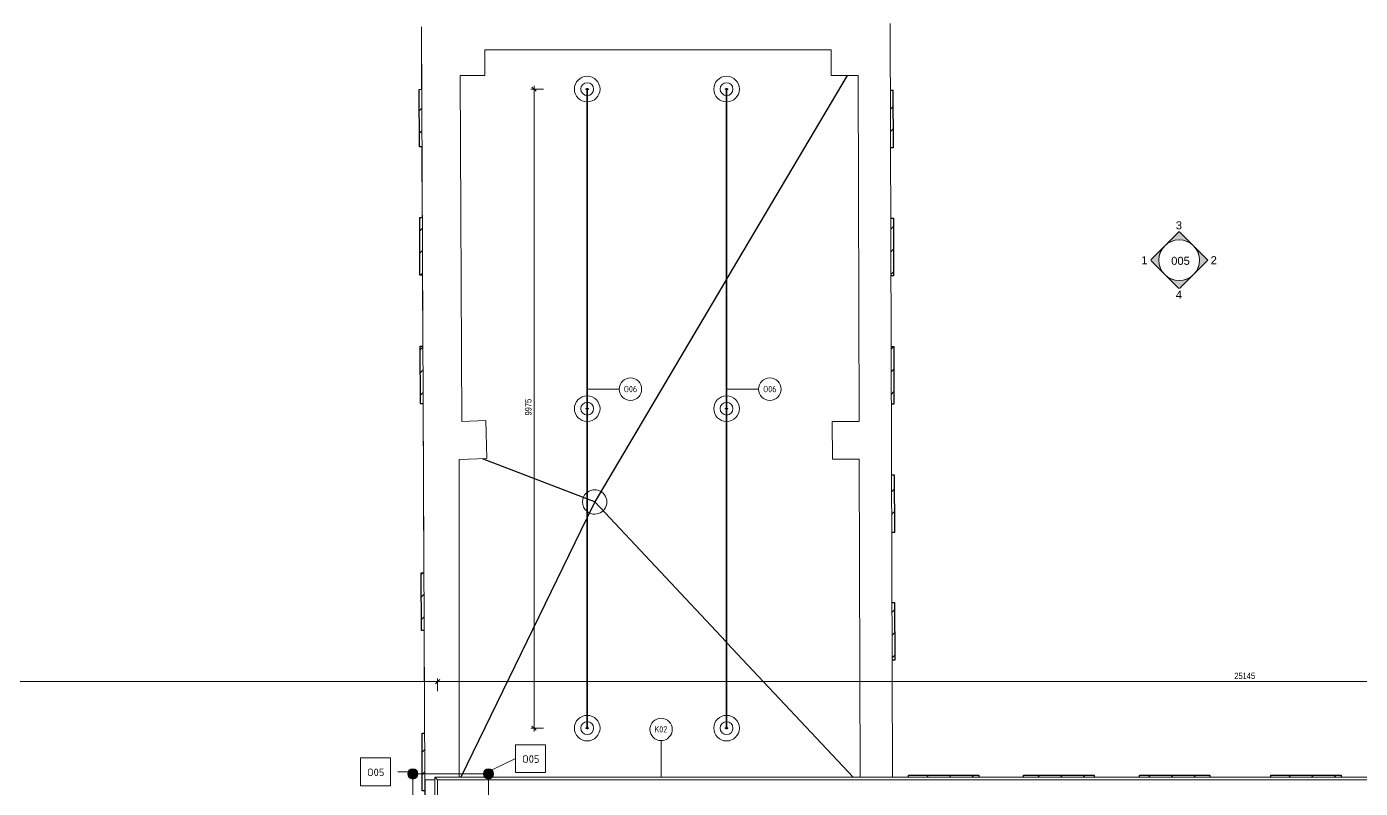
# Model space of a CAD drawing. Header units: millimetres. Extents: x 46521 to 262603, y -45352 to 20466.
# Drawn here: x 65035 to 85859, y -17163 to -5275 of the extents above; entities that cross this region are included whole.
import ezdxf

# ---------------------------------------------------------------- set-up
doc = ezdxf.new("R2010")
doc.units = ezdxf.units.MM
for name, color, linetype, lineweight in [('A-ANNO-DIMS', 211, 'Continuous', 9), ('A-ANNO-DIMS-50', 211, 'Continuous', 9), ('A-FLOR-HRAL', 11, 'Continuous', 13), ('A-FLOR-HRAL-IDEN', 2, 'Continuous', 9), ('A-ROOF', 132, 'Continuous', 13), ('A-ROOF-IDEN', 132, 'Continuous', 9), ('A-ROOF-OTLN', 132, 'Continuous', 13), ('A-WALL', 113, 'Continuous', 13), ('E-POWR-CNDT', 130, 'Continuous', 13), ('E-POWR-CNDT-IDEN', 130, 'Continuous', 9), ('E-POWR-DROP', 130, 'Continuous', 13), ('G-ANNO-SYMB', 111, 'Continuous', 9), ('P-SANR-FIXT', 6, 'Continuous', 13), ('Q-SPCQ', 91, 'Continuous', 13)]:
    doc.layers.add(name, color=color, linetype=linetype, lineweight=lineweight)
doc.styles.add('Arial', font='arial.ttf', dxfattribs={"height": 125})
doc.styles.add('Arial_1', font='arial.ttf', dxfattribs={"width": 0.7, "height": 100})
doc.styles.add('ISOCPEUR', font='isocpeur.ttf', dxfattribs={"width": 0.9, "height": 100})
doc.styles.add('ISOCPEUR_1', font='isocpeur.ttf', dxfattribs={"height": 119.0625})
doc.dimstyles.new('Vnitřní_-_průhledné', dxfattribs={"dimscale": 304.8, "dimtxt": 102.02594, "dimasz": 0.213255, "dimexe": 0.164042, "dimexo": 0.0625, "dimgap": 0.032808, "dimtad": 1, "dimdec": 0, "dimrnd": 5, "dimzin": 0, "dimdsep": 46, "dimtxsty": 'Arial_1', "dimblk1": 'OBLIQUE', "dimblk2": 'OBLIQUE', "dimsah": 1, "dimcen": 0.09, "dimdle": 0.164042, "dimazin": 0, "dimtfac": 1, "dimtdec": 4, "dimtix": 1, "dimtmove": 0, "dimatfit": 3, "dimfxl": 0.492126, "dimfxlon": 1, "dimtvp": 1, "dimtolj": 1, "dimtzin": 0, "dimarcsym": 2})

# ---------------------------------------------------------------- blocks, each defined once
blk = doc.blocks.new('parapet_ext - parapet_ext-1802137-STŘECHA NÁVRH B')
at = {"layer": 'Q-SPCQ'}
h = blk.add_hatch(dxfattribs=at)
h.set_pattern_fill('FP_2', color=11, style=0, pattern_type=2)
h.set_pattern_definition([(134.735, (-17081.7, -71432.29), (-177.5924, -175.9572), [])])
h.paths.add_polyline_path([(450, -300), (450, -258), (-450, -258), (-450, -300), (278, -300)])
at = {"layer": 'Q-SPCQ', "color": 241, "lineweight": 25}
for p, q in [((-450, -300), (-450, -258)), ((450, -300), (-450, -300)), ((450, -258), (450, -300))]:
    blk.add_line(p, q, dxfattribs=at)
blk = doc.blocks.new('parapet_ext - parapet_ext-V5-STŘECHA NÁVRH B')
at = {"layer": 'Q-SPCQ'}
h = blk.add_hatch(dxfattribs=at)
h.set_pattern_fill('FP_3', color=11, style=0, pattern_type=2)
h.set_pattern_definition([(134.735, (-14576.7, -71432.29), (-177.5924, -175.9572), [])])
h.paths.add_polyline_path([(450, -300), (450, -258), (-450, -258), (-450, -300), (368, -300)])
at = {"layer": 'Q-SPCQ', "color": 241, "lineweight": 25}
for p, q in [((-450, -300), (-450, -258)), ((450, -300), (-450, -300)), ((450, -258), (450, -300))]:
    blk.add_line(p, q, dxfattribs=at)
blk = doc.blocks.new('parapet_ext - parapet_ext-V6-STŘECHA NÁVRH B')
at = {"layer": 'Q-SPCQ'}
h = blk.add_hatch(dxfattribs=at)
h.set_pattern_fill('FP_4', color=11, style=0, pattern_type=2)
h.set_pattern_definition([(134.735, (-11041.7, -71432.29), (-177.5924, -175.9572), [])])
h.paths.add_polyline_path([(450, -300), (450, -258), (-450, -258), (-450, -300)])
at = {"layer": 'Q-SPCQ', "color": 241, "lineweight": 25}
for p, q in [((-450, -300), (-450, -258)), ((450, -300), (-450, -300)), ((450, -258), (450, -300))]:
    blk.add_line(p, q, dxfattribs=at)
blk = doc.blocks.new('parapet_ext - parapet_ext-V7-STŘECHA NÁVRH B')
at = {"layer": 'Q-SPCQ'}
h = blk.add_hatch(dxfattribs=at)
h.set_pattern_fill('FP_5', color=11, style=0, pattern_type=2)
h.set_pattern_definition([(134.735, (-9031.7, -71432.29), (-177.5924, -175.9572), [])])
h.paths.add_polyline_path([(450, -300), (450, -258), (-450, -258), (-450, -300)])
at = {"layer": 'Q-SPCQ', "color": 241, "lineweight": 25}
for p, q in [((-450, -300), (-450, -258)), ((450, -300), (-450, -300)), ((450, -258), (450, -300))]:
    blk.add_line(p, q, dxfattribs=at)
blk = doc.blocks.new('parapet_ext - parapet_ext-V8-STŘECHA NÁVRH B')
at = {"layer": 'Q-SPCQ'}
h = blk.add_hatch(dxfattribs=at)
h.set_pattern_fill('FP_6', color=11, style=0, pattern_type=2)
h.set_pattern_definition([(134.735, (-7031.7, -71432.29), (-177.5924, -175.9572), [])])
h.paths.add_polyline_path([(450, -300), (450, -258), (-450, -258), (-450, -300), (20, -300)])
at = {"layer": 'Q-SPCQ', "color": 241, "lineweight": 25}
for p, q in [((-450, -300), (-450, -258)), ((450, -300), (-450, -300)), ((450, -258), (450, -300))]:
    blk.add_line(p, q, dxfattribs=at)
blk = doc.blocks.new('parapet_ext - parapet_ext-1802110-STŘECHA NÁVRH B')
at = {"layer": 'Q-SPCQ'}
h = blk.add_hatch(dxfattribs=at)
h.set_pattern_fill('FP_7', color=11, style=0, pattern_type=2)
h.set_pattern_definition([(134.818, (-12968.73, -78241.35), (-177.3373, -176.2143), [])])
h.paths.add_polyline_path([(450, 258), (450, 300), (-450, 300), (-450, 258)])
at = {"layer": 'Q-SPCQ', "color": 241, "lineweight": 25}
for p, q in [((-450, 258), (-450, 300)), ((-450, 300), (450, 300)), ((450, 300), (450, 258))]:
    blk.add_line(p, q, dxfattribs=at)
blk = doc.blocks.new('parapet_ext - parapet_ext-V9-STŘECHA NÁVRH B')
at = {"layer": 'Q-SPCQ'}
h = blk.add_hatch(dxfattribs=at)
h.set_pattern_fill('FP_8', color=11, style=0, pattern_type=2)
h.set_pattern_definition([(134.818, (-14963.73, -78241.35), (-177.3373, -176.2143), [])])
h.paths.add_polyline_path([(450, 258), (450, 300), (-450, 300), (-450, 258), (-99, 258)])
at = {"layer": 'Q-SPCQ', "color": 241, "lineweight": 25}
for p, q in [((-450, 258), (-450, 300)), ((-450, 300), (450, 300)), ((450, 300), (450, 258))]:
    blk.add_line(p, q, dxfattribs=at)
blk = doc.blocks.new('parapet_ext - parapet_ext-V10-STŘECHA NÁVRH B')
at = {"layer": 'Q-SPCQ'}
h = blk.add_hatch(dxfattribs=at)
h.set_pattern_fill('FP_9', color=11, style=0, pattern_type=2)
h.set_pattern_definition([(134.818, (-10968.73, -78241.35), (-177.3373, -176.2143), [])])
h.paths.add_polyline_path([(450, 258), (450, 300), (-450, 300), (-450, 258), (-50, 258)])
at = {"layer": 'Q-SPCQ', "color": 241, "lineweight": 25}
for p, q in [((-450, 258), (-450, 300)), ((-450, 300), (450, 300)), ((450, 300), (450, 258))]:
    blk.add_line(p, q, dxfattribs=at)
blk = doc.blocks.new('parapet_ext - parapet_ext-V11-STŘECHA NÁVRH B')
at = {"layer": 'Q-SPCQ'}
h = blk.add_hatch(dxfattribs=at)
h.set_pattern_fill('FP_10', color=11, style=0, pattern_type=2)
h.set_pattern_definition([(134.818, (-8963.73, -78241.35), (-177.3373, -176.2143), [])])
h.paths.add_polyline_path([(450, 258), (450, 300), (-450, 300), (-450, 258), (435, 258)])
at = {"layer": 'Q-SPCQ', "color": 241, "lineweight": 25}
for p, q in [((-450, 258), (-450, 300)), ((-450, 300), (450, 300)), ((450, 300), (450, 258))]:
    blk.add_line(p, q, dxfattribs=at)
blk = doc.blocks.new('parapet_ext - parapet_ext-V12-STŘECHA NÁVRH B')
at = {"layer": 'Q-SPCQ'}
h = blk.add_hatch(dxfattribs=at)
h.set_pattern_fill('FP_11', color=11, style=0, pattern_type=2)
h.set_pattern_definition([(134.818, (-6963.73, -78241.35), (-177.3373, -176.2143), [])])
h.paths.add_polyline_path([(450, 258), (450, 300), (-450, 300), (-450, 258), (9, 258)])
at = {"layer": 'Q-SPCQ', "color": 241, "lineweight": 25}
for p, q in [((-450, 258), (-450, 300)), ((-450, 300), (450, 300)), ((450, 300), (450, 258))]:
    blk.add_line(p, q, dxfattribs=at)
blk = doc.blocks.new('Zábradlí - Záchytný systém kotva-V23-STŘECHA NÁVRH B')
at = {"layer": 'A-FLOR-HRAL', "flags": 128}
for points in [[(-17, -4), (-17, -4), (-17, -4), (-17, -4), (-18, -4), (-18, -4), (-18, -4), (-18, -4), (-18, -4), (-18, -4), (-19, -4), (-19, -4), (-19, -4), (-19, -3), (-19, -3), (-19, -3), (-19, -3), (-19, -3), (-20, -3), (-20, -3), (-20, -3), (-20, -3), (-20, -3), (-20, -2), (-20, -2), (-20, -2), (-20, -2), (-21, -2), (-21, -2), (-21, -2), (-21, -1), (-21, -1), (-21, -1), (-21, -1), (-21, -1), (-21, -1), (-21, -1), (-21, 0), (-21, 0), (-21, 0), (-21, 0), (-21, 0), (-21, 0), (-21, 1), (-21, 1), (-21, 1), (-21, 1), (-21, 1), (-21, 1), (-21, 2), (-21, 2), (-21, 2), (-20, 2), (-20, 2), (-20, 2), (-20, 2), (-20, 2), (-20, 3), (-20, 3), (-20, 3), (-20, 3), (-20, 3), (-19, 3), (-19, 3), (-19, 3), (-19, 3), (-19, 4), (-19, 4), (-19, 4), (-18, 4), (-18, 4), (-18, 4), (-18, 4), (-18, 4), (-18, 4), (-18, 4), (-17, 4), (-17, 4), (-17, 4), (-17, 4)], [(-17, 4), (-17, 4), (-17, 4), (-17, 4), (-17, 4), (-17, 4), (-16, 4), (-16, 4), (-16, 4), (-16, 4), (-16, 4), (-15, 4), (-15, 4), (-15, 4), (-14, 4), (-14, 4)], [(17, 4), (17, 4), (17, 4), (17, 4), (17, 4), (17, 4), (16, 4), (16, 4), (16, 4), (16, 4), (16, 4), (15, 4), (15, 4), (15, 4), (14, 4), (14, 4), (13, 4), (13, 4), (13, 4), (12, 4), (12, 4), (11, 4), (11, 4), (10, 4), (10, 4), (9, 4), (8, 4), (8, 4), (7, 4), (7, 4), (6, 4), (5, 4), (5, 4), (4, 4), (3, 4), (3, 4), (2, 4), (1, 4), (1, 4), (0, 4), (-1, 4), (-1, 4), (-2, 4), (-3, 4), (-3, 4), (-4, 4), (-5, 4), (-5, 4), (-6, 4), (-6, 4), (-7, 4), (-8, 4), (-8, 4), (-9, 4), (-9, 4), (-10, 4), (-11, 4), (-11, 4), (-12, 4), (-12, 4), (-13, 4), (-13, 4), (-13, 4), (-14, 4), (-14, 4), (-15, 4), (-15, 4), (-15, 4), (-15, 4), (-16, 4), (-16, 4), (-16, 4), (-16, 4), (-17, 4), (-17, 4), (-17, 4), (-17, 4), (-17, 4), (-17, 4), (-17, 4)], [(14, 4), (14, 4), (14, 4), (15, 4), (15, 4), (15, 4), (16, 4), (16, 4), (16, 4), (16, 4), (16, 4), (17, 4), (17, 4), (17, 4), (17, 4), (17, 4), (17, 4)], [(17, 4), (17, 4), (17, 4), (17, 4), (17, 4), (18, 4), (18, 4), (18, 4), (18, 4), (18, 4), (18, 4), (19, 4), (19, 4), (19, 3), (19, 3), (19, 3), (19, 3), (19, 3), (19, 3), (20, 3), (20, 3), (20, 3), (20, 3), (20, 2), (20, 2), (20, 2), (20, 2), (20, 2), (20, 2), (21, 2), (21, 1), (21, 1), (21, 1), (21, 1), (21, 1), (21, 1), (21, 1), (21, 0), (21, 0), (21, 0), (21, 0), (21, 0), (21, 0), (21, -1), (21, -1), (21, -1), (21, -1), (21, -1), (21, -1), (21, -2), (20, -2), (20, -2), (20, -2), (20, -2), (20, -2), (20, -2), (20, -2), (20, -3), (20, -3), (20, -3), (20, -3), (19, -3), (19, -3), (19, -3), (19, -3), (19, -3), (19, -4), (19, -4), (18, -4), (18, -4), (18, -4), (18, -4), (18, -4), (18, -4), (18, -4), (17, -4), (17, -4), (17, -4), (17, -4), (17, -4)], [(-14, -4), (-14, -4), (-15, -4), (-15, -4), (-15, -4), (-15, -4), (-16, -4), (-16, -4), (-16, -4), (-16, -4), (-17, -4), (-17, -4), (-17, -4), (-17, -4), (-17, -4), (-17, -4), (-17, -4)], [(-17, -4), (-17, -4), (-17, -4), (-17, -4), (-17, -4), (-17, -4), (-16, -4), (-16, -4), (-16, -4), (-16, -4), (-16, -4), (-15, -4), (-15, -4), (-15, -4), (-14, -4), (-14, -4), (-14, -4), (-13, -4), (-13, -4), (-12, -4), (-12, -4), (-11, -4), (-11, -4), (-10, -4), (-10, -4), (-9, -4), (-9, -4), (-8, -4), (-7, -4), (-7, -4), (-6, -4), (-6, -4), (-5, -4), (-4, -4), (-4, -4), (-3, -4), (-2, -4), (-2, -4), (-1, -4), (0, -4), (0, -4), (1, -4), (2, -4), (2, -4), (3, -4), (4, -4), (4, -4), (5, -4), (6, -4), (6, -4), (7, -4), (8, -4), (8, -4), (9, -4), (9, -4), (10, -4), (10, -4), (11, -4), (11, -4), (12, -4), (12, -4), (13, -4), (13, -4), (14, -4), (14, -4), (14, -4), (15, -4), (15, -4), (15, -4), (16, -4), (16, -4), (16, -4), (16, -4), (16, -4), (17, -4), (17, -4), (17, -4), (17, -4), (17, -4), (17, -4)], [(17, -4), (17, -4), (17, -4), (17, -4), (17, -4), (17, -4), (16, -4), (16, -4), (16, -4), (16, -4), (16, -4), (15, -4), (15, -4), (15, -4), (14, -4), (14, -4)]]:
    blk.add_lwpolyline(points, dxfattribs=at)
at = {"layer": 'A-FLOR-HRAL'}
for radius in [200, 100]:
    blk.add_circle((0, 0), radius, dxfattribs=at)
for start, end in [(120, 156.1783), (23.8217, 60), (203.7395, 240), (300, 336.2605)]:
    blk.add_arc((0, 0), 10, start, end, dxfattribs=at)
blk = doc.blocks.new('Zábradlí - Zábradlí-1236626-STŘECHA NÁVRH B')
at = {"extrusion": (0, 0, -1), "zscale": -1}
for p in [(-75963, -6249), (-75963, -11237), (-75963, -16224)]:
    blk.add_blockref('Zábradlí - Záchytný systém kotva-V23-STŘECHA NÁVRH B', p, dxfattribs=at)
blk = doc.blocks.new('Typ horního madla - Horní madlo_Vnitřní_-1236628-STŘECHA NÁVRH B')
at = {"layer": 'A-FLOR-HRAL'}
for p, q in [((75958, -6237), (75958, -6245)), ((75968, -6237), (75958, -6237)), ((75968, -6245), (75968, -6237)), ((75958, -6253), (75958, -11233)), ((75968, -11233), (75968, -6253)), ((75958, -11241), (75958, -16220)), ((75968, -16220), (75968, -11241)), ((75958, -16228), (75958, -16237)), ((75958, -16237), (75968, -16237)), ((75968, -16237), (75968, -16228))]:
    blk.add_line(p, q, dxfattribs=at)
blk = doc.blocks.new('Typ horního madla - Horní madlo_Vnitřní_-V24-STŘECHA NÁVRH B')
at = {"layer": 'A-FLOR-HRAL'}
for p, q in [((75958, -6237), (75958, -6245)), ((75968, -6237), (75968, -6245)), ((75958, -6253), (75958, -11233)), ((75968, -6253), (75968, -11233)), ((75958, -11241), (75958, -16220)), ((75968, -11241), (75968, -16220)), ((75958, -16228), (75958, -16237)), ((75968, -16228), (75968, -16237))]:
    blk.add_line(p, q, dxfattribs=at)
blk = doc.blocks.new('Zábradlí - Zábradlí-1236803-STŘECHA NÁVRH B')
for p in [(73787, -6249), (73787, -11237), (73787, -16224)]:
    blk.add_blockref('Zábradlí - Záchytný systém kotva-V23-STŘECHA NÁVRH B', p)
blk = doc.blocks.new('Typ horního madla - Horní madlo_Vnitřní_-1236805-STŘECHA NÁVRH B')
at = {"layer": 'A-FLOR-HRAL'}
for p, q in [((73782, -6237), (73782, -6245)), ((73792, -6237), (73782, -6237)), ((73792, -6245), (73792, -6237)), ((73782, -6253), (73782, -11233)), ((73792, -11233), (73792, -6253)), ((73782, -11241), (73782, -16220)), ((73792, -16220), (73792, -11241)), ((73782, -16228), (73782, -16237)), ((73782, -16237), (73792, -16237)), ((73792, -16237), (73792, -16228))]:
    blk.add_line(p, q, dxfattribs=at)
blk = doc.blocks.new('Typ horního madla - Horní madlo_Vnitřní_-V25-STŘECHA NÁVRH B')
at = {"layer": 'A-FLOR-HRAL'}
for p, q in [((73782, -6237), (73782, -6245)), ((73792, -6237), (73792, -6245)), ((73782, -6253), (73782, -11233)), ((73792, -6253), (73792, -11233)), ((73782, -11241), (73782, -16220)), ((73792, -11241), (73792, -16220)), ((73782, -16228), (73782, -16237)), ((73792, -16228), (73792, -16237))]:
    blk.add_line(p, q, dxfattribs=at)
blk = doc.blocks.new('parapet_ext - parapet_ext-V32-STŘECHA NÁVRH B')
at = {"layer": 'Q-SPCQ'}
h = blk.add_hatch(dxfattribs=at)
h.set_pattern_fill('FP_16', color=11, style=0, pattern_type=2)
h.set_pattern_definition([(45, (-85009.8, 17258.34), (-176.7767, 176.7767), [])])
h.paths.add_polyline_path([(438, 270), (550, 270), (550, 300), (-550, 300), (-550, 270), (249, 270)])
at = {"layer": 'Q-SPCQ', "color": 241, "lineweight": 25}
for p, q in [((-550, 270), (-550, 300)), ((-550, 300), (550, 300)), ((550, 300), (550, 270))]:
    blk.add_line(p, q, dxfattribs=at)
blk = doc.blocks.new('parapet_ext - parapet_ext-V33-STŘECHA NÁVRH B')
at = {"layer": 'Q-SPCQ'}
h = blk.add_hatch(dxfattribs=at)
h.set_pattern_fill('FP_17', color=11, style=0, pattern_type=2)
h.set_pattern_definition([(45, (-81151.54, 17258.34), (-176.7767, 176.7767), [])])
h.paths.add_polyline_path([(516, 270), (550, 270), (550, 300), (-550, 300), (-550, 270), (327, 270)])
at = {"layer": 'Q-SPCQ', "color": 241, "lineweight": 25}
for p, q in [((-550, 270), (-550, 300)), ((-550, 300), (550, 300)), ((550, 300), (550, 270))]:
    blk.add_line(p, q, dxfattribs=at)
blk = doc.blocks.new('parapet_ext - parapet_ext-V34-STŘECHA NÁVRH B')
at = {"layer": 'Q-SPCQ'}
h = blk.add_hatch(dxfattribs=at)
h.set_pattern_fill('FP_18', color=11, style=0, pattern_type=2)
h.set_pattern_definition([(45, (-79351.54, 17258.34), (-176.7767, 176.7767), [])])
h.paths.add_polyline_path([(426, 270), (550, 270), (550, 300), (-550, 300), (-550, 270), (237, 270)])
at = {"layer": 'Q-SPCQ', "color": 241, "lineweight": 25}
for p, q in [((-550, 270), (-550, 300)), ((-550, 300), (550, 300)), ((550, 300), (550, 270))]:
    blk.add_line(p, q, dxfattribs=at)
blk = doc.blocks.new('parapet_ext - parapet_ext-V35-STŘECHA NÁVRH B')
at = {"layer": 'Q-SPCQ'}
h = blk.add_hatch(dxfattribs=at)
h.set_pattern_fill('FP_19', color=11, style=0, pattern_type=2)
h.set_pattern_definition([(45, (-82959.8, 17258.34), (-176.7767, 176.7767), [])])
h.paths.add_polyline_path([(409, 270), (550, 270), (550, 300), (-550, 300), (-550, 270), (220, 270)])
at = {"layer": 'Q-SPCQ', "color": 241, "lineweight": 25}
for p, q in [((-550, 270), (-550, 300)), ((-550, 300), (550, 300)), ((550, 300), (550, 270))]:
    blk.add_line(p, q, dxfattribs=at)
blk = doc.blocks.new('Conduit Elbow - without Fittings - RMC-hromosvod - Standard-V39-STŘECHA NÁVRH B')
at = {"layer": 'E-POWR-CNDT', "color": 11}
blk.add_line((71065, -18046), (71065, -18049), dxfattribs=at)
blk = doc.blocks.new('Drain_Roof_15_Inch_Diameter-Zurn-Z1715 - Load Family Type Catalog-V70-STŘECHA NÁVRH B')
at = {"layer": 'P-SANR-FIXT'}
for radius, start, end in [(191, 130.4514, 229.5486), (190, 270, 126.4581), (191, 233.5419, 270)]:
    blk.add_arc((0, 0), radius, start, end, dxfattribs=at)
blk = doc.blocks.new('Pohled - Vyplněná šipka-93341-STŘECHA NÁVRH B')
at = {"layer": 'G-ANNO-SYMB'}
blk.add_circle((0, 0), 6.35, dxfattribs=at)
blk = doc.blocks.new('Pohled - Vyplněná šipka-94945-STŘECHA NÁVRH B')
at = {"layer": 'G-ANNO-SYMB'}
h = blk.add_hatch(color=256, dxfattribs=at)
edge = h.paths.add_edge_path()
edge.add_line((0, 8.98), (4.49, 4.49))
edge.add_arc((0, 0), 6.35, 45, 135)
edge.add_line((-4.49, 4.49), (0, 8.98))
for p, q in [((0, 8.98), (-4.49, 4.49)), ((0, 8.98), (-4.49, 4.49)), ((4.49, 4.49), (0, 8.98)), ((4.49, 4.49), (0, 8.98))]:
    blk.add_line(p, q, dxfattribs=at)
blk.add_arc((0, 0), 6.35, 45, 135, dxfattribs=at)
blk = doc.blocks.new('Popiska zábradlí - Popiska okna_Bublina-1464769-STŘECHA NÁVRH B')
at = {"layer": 'A-FLOR-HRAL-IDEN'}
blk.add_circle((0, 0), 3.5, dxfattribs=at)
blk = doc.blocks.new('Popiska zakončení střešního pláště - Popiska okna_Bublina-1463073-STŘECHA NÁVRH B')
at = {"layer": 'A-ROOF-IDEN'}
blk.add_circle((0, 0), 3.5, dxfattribs=at)
blk = doc.blocks.new('DIMBLOCK1-STŘECHA NÁVRH B')
at = {"layer": 'A-ANNO-DIMS-50'}
for p, q in [((53233, -15498), (71452, -15498)), ((53283, -15498), (53283, -15448)), ((53283, -15498), (53283, -15648)), ((71452, -15498), (71452, -15448)), ((71452, -15498), (71452, -15648))]:
    blk.add_line(p, q, dxfattribs=at)
at = {"layer": 'A-ANNO-DIMS-50', "lineweight": 18}
for p, q in [((53283, -15498), (53251, -15531)), ((53283, -15498), (53316, -15466)), ((71452, -15498), (71419, -15531)), ((71452, -15498), (71484, -15466))]:
    blk.add_line(p, q, dxfattribs=at)
at = {"layer": 'A-ANNO-DIMS-50', "color": 0, "insert": (62234, -15358), "char_height": 100, "width": 320.2, "attachment_point": 1, "line_spacing_factor": 0.941778, "style": 'Arial_1'}
blk.add_mtext('18170', dxfattribs=at)
blk = doc.blocks.new('_Oblique')
at = {"color": 0, "linetype": 'ByBlock', "lineweight": -2}
blk.add_line((-0.5, -0.5), (0.5, 0.5), dxfattribs=at)
blk = doc.blocks.new('DIMBLOCK2-STŘECHA NÁVRH B')
at = {"layer": 'A-ANNO-DIMS-50', "lineweight": 18}
for p, q in [((71452, -15498), (71419, -15531)), ((71452, -15498), (71484, -15466)), ((96598, -15498), (96565, -15531)), ((96598, -15498), (96630, -15466))]:
    blk.add_line(p, q, dxfattribs=at)
at = {"layer": 'A-ANNO-DIMS-50'}
for p, q in [((71452, -15498), (71452, -15448)), ((71452, -15498), (96648, -15498)), ((71452, -15498), (71452, -15648)), ((96598, -15498), (96598, -15448)), ((96598, -15498), (96598, -15648))]:
    blk.add_line(p, q, dxfattribs=at)
at = {"layer": 'A-ANNO-DIMS-50', "color": 0, "insert": (83891, -15358), "char_height": 100, "width": 320.2, "attachment_point": 1, "line_spacing_factor": 0.941778, "style": 'Arial_1'}
blk.add_mtext('25145', dxfattribs=at)
blk = doc.blocks.new('DIMBLOCK18-STŘECHA NÁVRH B')
at = {"layer": 'A-ANNO-DIMS-50', "lineweight": 18}
for p, q in [((72957, -6249), (72924, -6217)), ((72957, -6249), (72989, -6282)), ((72957, -16224), (72924, -16192)), ((72957, -16224), (72989, -16257))]:
    blk.add_line(p, q, dxfattribs=at)
at = {"layer": 'A-ANNO-DIMS-50'}
for p, q in [((72957, -16274), (72957, -6199)), ((72957, -6249), (72907, -6249)), ((72957, -6249), (73107, -6249)), ((72957, -16224), (72907, -16224)), ((72957, -16224), (73107, -16224))]:
    blk.add_line(p, q, dxfattribs=at)
at = {"layer": 'A-ANNO-DIMS-50', "color": 0, "insert": (72817, -11344), "char_height": 100, "width": 256.16, "attachment_point": 1, "rotation": 90, "line_spacing_factor": 0.941778, "style": 'Arial_1'}
blk.add_mtext('9975', dxfattribs=at)

msp = doc.modelspace()

# ---------------------------------------------------------------- hatches: boundary and pattern name
at = {"layer": 'E-POWR-DROP'}
for points in [[(71064.9, -17018.2), (71085.5, -17015.5), (71104.7, -17007.5), (71121.2, -16994.9), (71133.8, -16978.4), (71141.7, -16959.2), (71144.4, -16938.7), (71141.7, -16918.1), (71133.8, -16898.9), (71121.2, -16882.5), (71104.7, -16869.8), (71085.5, -16861.9), (71064.9, -16859.2), (71044.4, -16861.9), (71025.2, -16869.8), (71008.7, -16882.5), (70996.1, -16898.9), (70988.2, -16918.1), (70985.4, -16938.7), (70988.2, -16959.2), (70996.1, -16978.4), (71008.7, -16994.9), (71025.2, -17007.5), (71044.4, -17015.5)], [(72244.8, -17018.2), (72265.4, -17015.5), (72284.6, -17007.5), (72301, -16994.9), (72313.7, -16978.4), (72321.6, -16959.2), (72324.3, -16938.7), (72321.3, -16917.4), (72313.7, -16898.9), (72301, -16882.5), (72284.6, -16869.8), (72265.4, -16861.9), (72244.8, -16859.2), (72224.2, -16861.9), (72205.1, -16869.8), (72188.6, -16882.5), (72176, -16898.9), (72168, -16918.1), (72165.3, -16938.7), (72168, -16959.2), (72176, -16978.4), (72188.6, -16994.9), (72205.1, -17007.5), (72224.2, -17015.5)]]:
    msp.add_hatch(color=11, dxfattribs=at).paths.add_polyline_path(points)

# ---------------------------------------------------------------- linework, layer by layer
at = {"layer": 'A-FLOR-HRAL-IDEN'}
for p, q in [((73787.4, -10932.1), (74287.4, -10932.1)), ((75963.4, -10932.1), (76463.4, -10932.1))]:
    msp.add_line(p, q, dxfattribs=at)
at = {"layer": 'A-ROOF', "color": 11}
for p, q in [((71199.4, -5274.4), (71253.8, -17030.3)), ((78553.8, -16988.4), (78516.4, -5226.6)), ((72187.4, -6036.9), (72187.4, -5636.9)), ((72187.4, -5636.9), (77594.3, -5636.9)), ((77594.3, -5636.9), (77596.1, -6038.6)), ((71831, -11438.2), (71806, -6036.9)), ((71806, -6036.9), (72187.4, -6036.9)), ((77596.1, -6038.6), (78015.9, -6037.1)), ((78015.9, -6037.1), (78033.1, -11437.3)), ((72205.5, -11422.9), (71831, -11438.2)), ((72221, -12015.7), (72205.5, -11422.9)), ((78033.1, -11437.3), (77611.5, -11437.6)), ((77611.5, -11437.6), (77615.3, -12026.1)), ((71787.4, -12028.2), (72221, -12015.7)), ((71787.4, -16988.4), (71787.4, -12028.2)), ((77615.3, -12026.1), (78034.2, -12026.2)), ((78034.2, -12026.2), (78050.8, -16988.4)), ((71253.8, -17030.3), (71257.3, -17030.3)), ((96597.6, -17030.3), (71451.8, -17030.3)), ((71451.8, -17030.3), (71451.8, -18270.2))]:
    msp.add_line(p, q, dxfattribs=at)
at = {"layer": 'A-ROOF', "color": 31, "lineweight": 25}
for p, q in [((77844.8, -6037.7), (75968.4, -9207.4)), ((75958.4, -9224.3), (73904.8, -12693.2)), ((73782.4, -12646.1), (72150.5, -12017.8)), ((73904.8, -12693.2), (73792.4, -12649.9)), ((73904.8, -12693.2), (73792.4, -12924.1)), ((73904.8, -12693.2), (75958.4, -14879.2)), ((73782.4, -12944.7), (71815.6, -16988.4)), ((75968.4, -14889.8), (77939.8, -16988.4))]:
    msp.add_line(p, q, dxfattribs=at)
at = {"layer": 'A-ROOF-IDEN'}
msp.add_line((74940.5, -16988.4), (74940.5, -16418.4), dxfattribs=at)
at = {"layer": 'A-ROOF-OTLN', "color": 11}
for p, q in [((72183.6, -16988.4), (71409.8, -16988.4)), ((71409.8, -16988.4), (71409.8, -18228.2)), ((71418.8, -16997.4), (71451.8, -17030.3)), ((96639.6, -16988.4), (72306, -16988.4))]:
    msp.add_line(p, q, dxfattribs=at)
msp.add_open_spline([(71409.8, -16988.4), (71409.8, -16988.4), (71409.9, -16988.5), (71410.3, -16988.8), (71410.6, -16989.2), (71411, -16989.5), (71411.3, -16989.8), (71411.7, -16990.2), (71412.1, -16990.7), (71412.7, -16991.2), (71413.2, -16991.7), (71413.5, -16992.1), (71413.9, -16992.4), (71414.3, -16992.8), (71414.6, -16993.2), (71415, -16993.6), (71415.4, -16994), (71415.8, -16994.4), (71416.2, -16994.8), (71416.7, -16995.3), (71417.6, -16996.2), (71418.3, -16996.9), (71418.8, -16997.4)], degree=3, knots=[0, 0, 0, 0, 0.125, 0.1875, 0.25, 0.3125, 0.34375, 0.375, 0.4375, 0.5, 0.53125, 0.5625, 0.59375, 0.625, 0.65625, 0.6875, 0.71875, 0.75, 0.78125, 0.8125, 0.875, 1, 1, 1, 1], dxfattribs=at)
at = {"layer": 'A-WALL', "color": 11}
for p, q in [((71202, -6252.4), (71197.4, -5274.9)), ((71197.4, -5274.9), (71199.4, -5274.9)), ((78518.4, -5226.6), (78518.4, -5855.3)), ((71211.2, -8252.4), (71206.1, -7152.4)), ((71220.5, -10262.4), (71215.4, -9152.4)), ((71236.9, -13797.3), (71224.7, -11162.4)), ((71248.5, -16302.3), (71241, -14697.3)), ((71257.3, -17783), (71253.8, -17030.3)), ((71257.3, -18228.2), (71257.3, -17030.3)), ((71257.3, -17030.3), (71409.8, -17030.3))]:
    msp.add_line(p, q, dxfattribs=at)
at = {"layer": 'E-POWR-CNDT', "color": 11}
for p, q in [((71064.9, -18046.3), (71064.9, -17021.2)), ((71147.5, -16938.7), (72162.3, -16938.7)), ((72244.8, -17018.2), (72244.8, -17608.7))]:
    msp.add_line(p, q, dxfattribs=at)
at = {"layer": 'E-POWR-CNDT-IDEN'}
for p, q in [((72301.2, -16873.3), (72669.7, -16699.4)), ((70984.3, -16906.8), (70828.1, -16906.8))]:
    msp.add_line(p, q, dxfattribs=at)
at = {"layer": 'E-POWR-CNDT-IDEN', "flags": 128}
for points in [[(72669.7, -16482.1), (73137.4, -16482.1), (73137.4, -16916.8), (72669.7, -16916.8)], [(70247.4, -16689.4), (70715.1, -16689.4), (70715.1, -17124.1), (70247.4, -17124.1)]]:
    msp.add_lwpolyline(points, close=True, dxfattribs=at)
at = {"layer": 'E-POWR-DROP', "color": 11}
for centre, start, end in [((71064.9, -16938.7), 0, 180), ((72244.8, -16938.7), 0, 180), ((71064.9, -16938.7), 180, 0), ((72244.8, -16938.7), 180, 0)]:
    msp.add_arc(centre, 79.5, start, end, dxfattribs=at)

# ---------------------------------------------------------------- block references
at = {"layer": 'A-FLOR-HRAL'}
for name in ['Zábradlí - Zábradlí-1236803-STŘECHA NÁVRH B', 'Typ horního madla - Horní madlo_Vnitřní_-1236805-STŘECHA NÁVRH B', 'Typ horního madla - Horní madlo_Vnitřní_-V25-STŘECHA NÁVRH B', 'Zábradlí - Zábradlí-1236626-STŘECHA NÁVRH B', 'Typ horního madla - Horní madlo_Vnitřní_-1236628-STŘECHA NÁVRH B', 'Typ horního madla - Horní madlo_Vnitřní_-V24-STŘECHA NÁVRH B']:
    msp.add_blockref(name, (0, 0), dxfattribs=at)
at = {"layer": 'A-FLOR-HRAL-IDEN', "xscale": 49.99999999999998, "yscale": 49.99999999999998, "zscale": 49.99999999999998}
for p in [(74462.4, -10932.1), (76638.4, -10932.1)]:
    msp.add_blockref('Popiska zábradlí - Popiska okna_Bublina-1464769-STŘECHA NÁVRH B', p, dxfattribs=at)
at = {"layer": 'A-ROOF-IDEN', "xscale": 49.99999999999998, "yscale": 49.99999999999998, "zscale": 49.99999999999998}
msp.add_blockref('Popiska zakončení střešního pláště - Popiska okna_Bublina-1463073-STŘECHA NÁVRH B', (74940.5, -16243.4), dxfattribs=at)
at = {"layer": 'E-POWR-CNDT', "color": 11, "extrusion": (0, 0, -1)}
for p, rotation in [((0, -35067.5), 180), ((-54116, 54126.3), 270)]:
    msp.add_blockref('Conduit Elbow - without Fittings - RMC-hromosvod - Standard-V39-STŘECHA NÁVRH B', p, dxfattribs=dict(at, rotation=rotation))
at = {"layer": 'E-POWR-CNDT', "color": 11, "rotation": 270}
msp.add_blockref('Conduit Elbow - without Fittings - RMC-hromosvod - Standard-V39-STŘECHA NÁVRH B', (89193.7, 54126.3), dxfattribs=at)
at = {"layer": 'G-ANNO-SYMB', "xscale": 49.99999999999998, "yscale": 49.99999999999998, "zscale": 49.99999999999998}
for name in ['Pohled - Vyplněná šipka-94945-STŘECHA NÁVRH B', 'Pohled - Vyplněná šipka-93341-STŘECHA NÁVRH B']:
    msp.add_blockref(name, (83030.3, -8919.6), dxfattribs=at)
at = {"layer": 'G-ANNO-SYMB', "extrusion": (0, 0, -1), "xscale": 49.99999999999998, "yscale": 49.99999999999998, "zscale": 49.99999999999998, "rotation": 180}
msp.add_blockref('Pohled - Vyplněná šipka-94945-STŘECHA NÁVRH B', (-83030.3, -8919.6), dxfattribs=at)
at = {"layer": 'P-SANR-FIXT'}
msp.add_blockref('Drain_Roof_15_Inch_Diameter-Zurn-Z1715 - Load Family Type Catalog-V70-STŘECHA NÁVRH B', (73904.8, -12693.2), dxfattribs=at)
at = {"layer": 'Q-SPCQ', "color": 241, "lineweight": 25}
for name, p, rotation in [('parapet_ext - parapet_ext-V8-STŘECHA NÁVRH B', (71464, -6701.2), 270.2650340237805), ('parapet_ext - parapet_ext-V12-STŘECHA NÁVRH B', (78263.1, -6714.8), 270.1822411447607), ('parapet_ext - parapet_ext-V7-STŘECHA NÁVRH B', (71473.3, -8701.2), 270.2650340237805), ('parapet_ext - parapet_ext-V11-STŘECHA NÁVRH B', (78269.5, -8714.8), 270.1822411447607), ('parapet_ext - parapet_ext-V6-STŘECHA NÁVRH B', (71482.6, -10711.2), 270.2650340237805), ('parapet_ext - parapet_ext-V10-STŘECHA NÁVRH B', (78275.8, -10719.8), 270.1822411447607), ('parapet_ext - parapet_ext-1802110-STŘECHA NÁVRH B', (78282.2, -12719.8), 270.1822411447607), ('parapet_ext - parapet_ext-V5-STŘECHA NÁVRH B', (71498.9, -14246.1), 270.2650340237805), ('parapet_ext - parapet_ext-V9-STŘECHA NÁVRH B', (78288.6, -14714.8), 270.1822411447607), ('parapet_ext - parapet_ext-1802137-STŘECHA NÁVRH B', (71510.5, -16751.1), 270.2650340237805)]:
    msp.add_blockref(name, p, dxfattribs=dict(at, rotation=rotation))
for name, p in [('parapet_ext - parapet_ext-V34-STŘECHA NÁVRH B', (79351.5, -17258.3)), ('parapet_ext - parapet_ext-V33-STŘECHA NÁVRH B', (81151.5, -17258.3)), ('parapet_ext - parapet_ext-V35-STŘECHA NÁVRH B', (82959.8, -17258.3)), ('parapet_ext - parapet_ext-V32-STŘECHA NÁVRH B', (85009.8, -17258.3))]:
    msp.add_blockref(name, p, dxfattribs=at)

# ---------------------------------------------------------------- texts
at = {"layer": 'A-FLOR-HRAL-IDEN', "char_height": 100, "width": 248.924, "attachment_point": 1, "style": 'ISOCPEUR'}
for insert in [(74359.1, -10880.6), (76535, -10880.6)]:
    msp.add_mtext('O06', dxfattribs=dict(at, insert=insert))
at = {"layer": 'A-ROOF-IDEN', "insert": (74837.1, -16191.8), "char_height": 100, "width": 248.924, "attachment_point": 1, "style": 'ISOCPEUR'}
msp.add_mtext('K02', dxfattribs=at)

# ---------------------------------------------------------------- dimensions: what is measured, and where the dimension line sits
at = {"layer": 'A-ANNO-DIMS'}
dim = msp.add_linear_dim(base=(72956.9, -6249.4), p1=(73106.9, -16224.4), p2=(73106.9, -6249.4), angle=90, dimstyle='Vnitřní_-_průhledné', override={"dimpost": '<>', "dimfxl": 9975}, dxfattribs=at)
dim.commit()
dim.dimension.update_dxf_attribs({"geometry": 'DIMBLOCK18-STŘECHA NÁVRH B', "text_midpoint": (72895.8, -11236.9)})
for base, p1, p2, override, picture, middle in [((71451.8, -15498.3), (53283.4, -15648.3), (71451.8, -15648.3), {"dimpost": '<>', "dimfxl": 18168.412762}, 'DIMBLOCK1-STŘECHA NÁVRH B', (62367.6, -15437.3)), ((96597.6, -15498.3), (71451.8, -15648.3), (96597.6, -15648.3), {"dimpost": '<>', "dimfxl": 25145.835299}, 'DIMBLOCK2-STŘECHA NÁVRH B', (84024.7, -15437.3))]:
    dim = msp.add_linear_dim(base=base, p1=p1, p2=p2, dimstyle='Vnitřní_-_průhledné', override=override, dxfattribs=at)
    dim.commit()
    dim.dimension.update_dxf_attribs({"geometry": picture, "text_midpoint": middle})

# ---------------------------------------------------------------- next in the draw order: texts
at = {"layer": 'E-POWR-CNDT-IDEN', "char_height": 119.06, "width": 316.667, "attachment_point": 1, "style": 'ISOCPEUR_1', "bg_fill": 3, "box_fill_scale": 1.25, "bg_fill_color": 256, "bg_fill_true_color": 13158600, "bg_fill_transparency": 0}
for insert in [(72771.3, -16646.5), (70349, -16853.9)]:
    msp.add_mtext('O05', dxfattribs=dict(at, insert=insert))
at = {"layer": 'G-ANNO-SYMB', "char_height": 125, "attachment_point": 1, "style": 'Arial', "bg_fill": 3, "box_fill_scale": 1.25, "bg_fill_color": 256, "bg_fill_true_color": 13158600, "bg_fill_transparency": 0}
for s, insert, width in [('\\fArial|b0|i0|c238|p34|;3', (82977.7, -8312.7), 116.245), ('108', (82905.9, -8866.7), 348.734), ('\\fArial|b0|i0|c238|p34|;4', (82977.7, -9395.5), 116.245)]:
    msp.add_mtext(s, dxfattribs=dict(at, insert=insert, width=width))

# ---------------------------------------------------------------- next in the draw order: block references
at = {"layer": 'G-ANNO-SYMB', "xscale": 49.99999999999998, "yscale": 49.99999999999998, "zscale": 49.99999999999998}
for name in ['Pohled - Vyplněná šipka-94945-STŘECHA NÁVRH B', 'Pohled - Vyplněná šipka-93341-STŘECHA NÁVRH B']:
    msp.add_blockref(name, (83030.3, -8919.6), dxfattribs=at)
at = {"layer": 'G-ANNO-SYMB', "xscale": 49.99999999999998, "yscale": 49.99999999999998, "zscale": 49.99999999999998, "rotation": 90}
msp.add_blockref('Pohled - Vyplněná šipka-94945-STŘECHA NÁVRH B', (83030.3, -8919.6), dxfattribs=at)
at = {"layer": 'G-ANNO-SYMB', "extrusion": (0, 0, -1), "xscale": 49.99999999999998, "yscale": 49.99999999999998, "zscale": 49.99999999999998, "rotation": 180}
msp.add_blockref('Pohled - Vyplněná šipka-94945-STŘECHA NÁVRH B', (-83030.3, -8919.6), dxfattribs=at)

# ---------------------------------------------------------------- next in the draw order: texts
at = {"layer": 'G-ANNO-SYMB', "char_height": 125, "attachment_point": 1, "style": 'Arial', "bg_fill": 3, "box_fill_scale": 1.25, "bg_fill_color": 256, "bg_fill_true_color": 13158600, "bg_fill_transparency": 0}
for s, insert, width in [('\\fArial|b0|i0|c238|p34|;3', (82977.7, -8312.7), 116.245), ('\\fArial|b0|i0|c238|p34|;1', (82439.4, -8857.2), 116.245), ('116', (82905.9, -8866.7), 348.734), ('\\fArial|b0|i0|c238|p34|;4', (82977.7, -9395.5), 116.245)]:
    msp.add_mtext(s, dxfattribs=dict(at, insert=insert, width=width))

# ---------------------------------------------------------------- next in the draw order: block references
at = {"layer": 'G-ANNO-SYMB', "xscale": 49.99999999999998, "yscale": 49.99999999999998, "zscale": 49.99999999999998}
for name in ['Pohled - Vyplněná šipka-94945-STŘECHA NÁVRH B', 'Pohled - Vyplněná šipka-93341-STŘECHA NÁVRH B']:
    msp.add_blockref(name, (83030.3, -8919.6), dxfattribs=at)
at = {"layer": 'G-ANNO-SYMB', "xscale": 49.99999999999998, "yscale": 49.99999999999998, "zscale": 49.99999999999998, "rotation": 90}
msp.add_blockref('Pohled - Vyplněná šipka-94945-STŘECHA NÁVRH B', (83030.3, -8919.6), dxfattribs=at)
at = {"layer": 'G-ANNO-SYMB', "extrusion": (0, 0, -1), "xscale": 49.99999999999998, "yscale": 49.99999999999998, "zscale": 49.99999999999998, "rotation": 180}
msp.add_blockref('Pohled - Vyplněná šipka-94945-STŘECHA NÁVRH B', (-83030.3, -8919.6), dxfattribs=at)

# ---------------------------------------------------------------- next in the draw order: texts
at = {"layer": 'G-ANNO-SYMB', "char_height": 125, "attachment_point": 1, "style": 'Arial', "bg_fill": 3, "box_fill_scale": 1.25, "bg_fill_color": 256, "bg_fill_true_color": 13158600, "bg_fill_transparency": 0}
for s, insert, width in [('\\fArial|b0|i0|c238|p34|;3', (82977.7, -8312.7), 116.245), ('\\fArial|b0|i0|c238|p34|;1', (82439.4, -8857.2), 116.245), ('116', (82905.9, -8866.7), 348.734), ('\\fArial|b0|i0|c238|p34|;4', (82977.7, -9395.5), 116.245)]:
    msp.add_mtext(s, dxfattribs=dict(at, insert=insert, width=width))

# ---------------------------------------------------------------- next in the draw order: block references
at = {"layer": 'G-ANNO-SYMB', "xscale": 49.99999999999998, "yscale": 49.99999999999998, "zscale": 49.99999999999998}
msp.add_blockref('Pohled - Vyplněná šipka-93341-STŘECHA NÁVRH B', (83030.3, -8919.6), dxfattribs=at)
at = {"layer": 'G-ANNO-SYMB', "extrusion": (0, 0, -1), "xscale": 49.99999999999998, "yscale": 49.99999999999998, "zscale": 49.99999999999998, "rotation": 90.00000000000053}
msp.add_blockref('Pohled - Vyplněná šipka-94945-STŘECHA NÁVRH B', (-83030.3, -8919.6), dxfattribs=at)

# ---------------------------------------------------------------- next in the draw order: texts
at = {"layer": 'G-ANNO-SYMB', "char_height": 125, "attachment_point": 1, "style": 'Arial', "bg_fill": 3, "box_fill_scale": 1.25, "bg_fill_color": 256, "bg_fill_true_color": 13158600, "bg_fill_transparency": 0}
for s, insert, width in [('116', (82905.9, -8866.7), 348.734), ('\\fArial|b0|i0|c238|p34|;2', (83522.2, -8857.2), 116.245)]:
    msp.add_mtext(s, dxfattribs=dict(at, insert=insert, width=width))

# ---------------------------------------------------------------- next in the draw order: block references
at = {"layer": 'G-ANNO-SYMB', "xscale": 49.99999999999998, "yscale": 49.99999999999998, "zscale": 49.99999999999998}
msp.add_blockref('Pohled - Vyplněná šipka-93341-STŘECHA NÁVRH B', (83030.3, -8919.6), dxfattribs=at)

# ---------------------------------------------------------------- next in the draw order: texts
at = {"layer": 'G-ANNO-SYMB', "insert": (82905.9, -8866.7), "char_height": 125, "width": 348.734, "attachment_point": 1, "style": 'Arial', "bg_fill": 3, "box_fill_scale": 1.25, "bg_fill_color": 256, "bg_fill_true_color": 13158600, "bg_fill_transparency": 0}
msp.add_mtext('116', dxfattribs=at)

# ---------------------------------------------------------------- next in the draw order: block references
at = {"layer": 'G-ANNO-SYMB', "xscale": 49.99999999999998, "yscale": 49.99999999999998, "zscale": 49.99999999999998}
msp.add_blockref('Pohled - Vyplněná šipka-93341-STŘECHA NÁVRH B', (83030.3, -8919.6), dxfattribs=at)

# ---------------------------------------------------------------- next in the draw order: texts
at = {"layer": 'G-ANNO-SYMB', "insert": (82905.9, -8866.7), "char_height": 125, "width": 348.734, "attachment_point": 1, "style": 'Arial', "bg_fill": 3, "box_fill_scale": 1.25, "bg_fill_color": 256, "bg_fill_true_color": 13158600, "bg_fill_transparency": 0}
msp.add_mtext('005', dxfattribs=at)

# ---------------------------------------------------------------- next in the draw order: block references
at = {"layer": 'G-ANNO-SYMB', "xscale": 49.99999999999998, "yscale": 49.99999999999998, "zscale": 49.99999999999998, "rotation": 90}
msp.add_blockref('Pohled - Vyplněná šipka-94945-STŘECHA NÁVRH B', (83030.3, -8919.6), dxfattribs=at)
at = {"layer": 'G-ANNO-SYMB', "xscale": 49.99999999999998, "yscale": 49.99999999999998, "zscale": 49.99999999999998}
msp.add_blockref('Pohled - Vyplněná šipka-93341-STŘECHA NÁVRH B', (83030.3, -8919.6), dxfattribs=at)

# ---------------------------------------------------------------- next in the draw order: texts
at = {"layer": 'G-ANNO-SYMB', "char_height": 125, "attachment_point": 1, "style": 'Arial', "bg_fill": 3, "box_fill_scale": 1.25, "bg_fill_color": 256, "bg_fill_true_color": 13158600, "bg_fill_transparency": 0}
for s, insert, width in [('\\fArial|b0|i0|c238|p34|;1', (82439.4, -8857.2), 116.245), ('005', (82905.9, -8866.7), 348.734)]:
    msp.add_mtext(s, dxfattribs=dict(at, insert=insert, width=width))

# ---------------------------------------------------------------- next in the draw order: block references
at = {"layer": 'G-ANNO-SYMB', "xscale": 49.99999999999998, "yscale": 49.99999999999998, "zscale": 49.99999999999998}
msp.add_blockref('Pohled - Vyplněná šipka-93341-STŘECHA NÁVRH B', (83030.3, -8919.6), dxfattribs=at)
at = {"layer": 'G-ANNO-SYMB', "extrusion": (0, 0, -1), "xscale": 49.99999999999998, "yscale": 49.99999999999998, "zscale": 49.99999999999998, "rotation": 90.00000000000053}
msp.add_blockref('Pohled - Vyplněná šipka-94945-STŘECHA NÁVRH B', (-83030.3, -8919.6), dxfattribs=at)

# ---------------------------------------------------------------- next in the draw order: texts
at = {"layer": 'G-ANNO-SYMB', "char_height": 125, "attachment_point": 1, "style": 'Arial', "bg_fill": 3, "box_fill_scale": 1.25, "bg_fill_color": 256, "bg_fill_true_color": 13158600, "bg_fill_transparency": 0}
for s, insert, width in [('005', (82905.9, -8866.7), 348.734), ('\\fArial|b0|i0|c238|p34|;2', (83522.2, -8857.2), 116.245)]:
    msp.add_mtext(s, dxfattribs=dict(at, insert=insert, width=width))

# ---------------------------------------------------------------- next in the draw order: block references
at = {"layer": 'G-ANNO-SYMB', "xscale": 49.99999999999998, "yscale": 49.99999999999998, "zscale": 49.99999999999998}
msp.add_blockref('Pohled - Vyplněná šipka-93341-STŘECHA NÁVRH B', (83030.3, -8919.6), dxfattribs=at)

# ---------------------------------------------------------------- next in the draw order: texts
at = {"layer": 'G-ANNO-SYMB', "insert": (82905.9, -8866.7), "char_height": 125, "width": 348.734, "attachment_point": 1, "style": 'Arial', "bg_fill": 3, "box_fill_scale": 1.25, "bg_fill_color": 256, "bg_fill_true_color": 13158600, "bg_fill_transparency": 0}
msp.add_mtext('005', dxfattribs=at)

doc.saveas('drawing.dxf')
